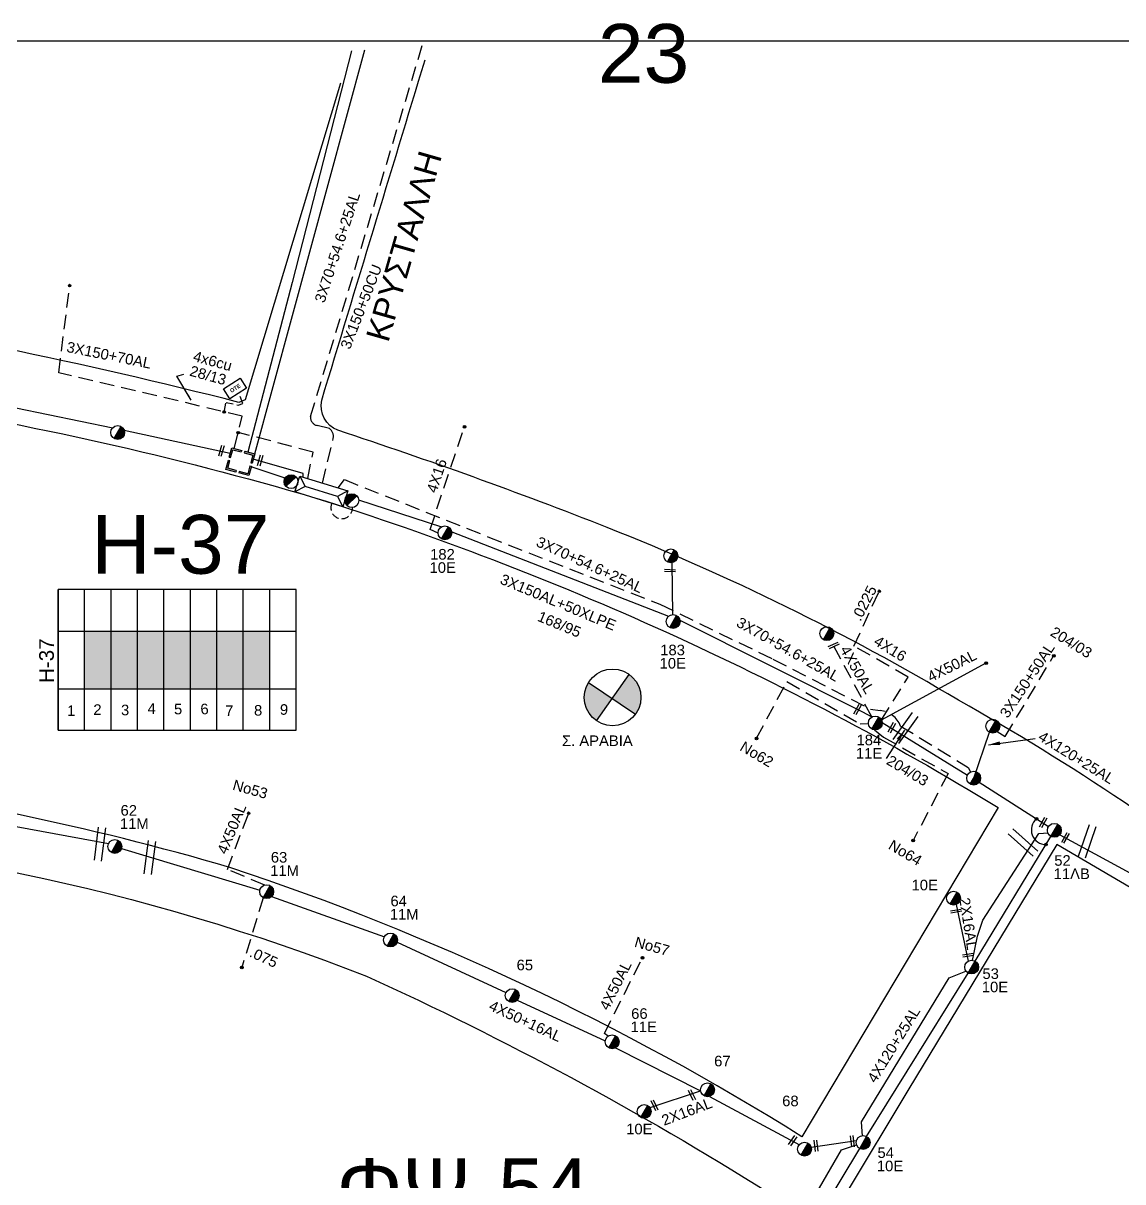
# Model space of a CAD drawing. Header units: millimetres. Extents: x 8791 to 11104, y 1833 to 2902.
# Drawn here: x 10295.3 to 10486.3, y 2684.5 to 2885.8 of the extents above; entities that cross this region are included whole.
import ezdxf
from ezdxf.enums import TextEntityAlignment as Align

# ---------------------------------------------------------------- set-up
doc = ezdxf.new("R2010")
doc.units = ezdxf.units.MM
doc.linetypes.add('DASHED', pattern=[19.05, 12.7, -6.35])
for name, color, linetype in [('Pillar OTE', 7, 'Continuous'), ('Ασφαλειοκιβώτια Χ.Τ 9 αναχωρήσεων', 7, 'Continuous'), ('Γέφυρες Εναερίου Δικτύου', 7, 'Continuous'), ('Γυμνά εναέρια ΧΤ (1Φ)   2x16AL', 7, 'Continuous'), ('Γυμνά εναέρια ΧΤ (3Φ)   4x50AL', 7, 'Continuous'), ('Γυμνά εναέρια ΧΤ και ΦΟΠ (3Φ)   4x50+16AL', 7, 'Continuous'), ('Εναέρια παροχή ΧΤ 4x16', 7, 'SYN_LINE'), ('Επιγραφές - Σχήματα', 7, 'Continuous'), ('Καλώδια ΧΤ   2x6AL', 7, 'DASHED'), ('Καλώδια ΧΤ   3x150+50AL', 7, 'DASHED'), ('Καλώδια ΧΤ   3x150+50CU', 7, 'DASHED'), ('Καλώδια ΧΤ   3x150+70AL', 7, 'DASHED'), ('Καλώδια ΧΤ   3x150AL+50XLPE', 7, 'DASHED'), ('Καλώδια ΧΤ   4x6CU', 7, 'DASHED'), ('Μηχανική τομή', 7, 'Continuous'), ('Στύλος ΦΜ', 7, 'Continuous'), ('Στύλος ΦΜ @ 1', 7, 'Continuous'), ('Συνδέσεις', 7, 'Continuous'), ('Συνεστραμμένα ΧΤ   3x70+54.6+25 AL', 7, 'SYN_LINE'), ('Συνεστραμμένα ΧΤ   3x70+54.6+25AL', 7, 'SYN_LINE'), ('Συνεστραμμένα ΧΤ   4x120+25AL', 7, 'SYN_LINE'), ('Τομή', 7, 'Continuous'), ('Υποσταθμός εναέριος 2 στύλων', 7, 'Continuous'), ('Υποσταθμός πόλεως', 7, 'Continuous'), ('Υπόβαθρο ΔΕΗ', 7, 'Continuous'), ('Υπόγεια Καλώδια Δικτύου ΧΤ   .075', 7, 'DASHED'), ('Υπόγεια καλώδια Παροχών ΧΤ   .0225', 7, 'DASHED'), ('Υπόγεια καλώδια Παροχών ΧΤ   4x16AL', 7, 'DASHED')]:
    doc.layers.add(name, color=color, linetype=linetype)
doc.styles.add('ar', font='ARIAL.TTF')
doc.styles.get("Standard").update_dxf_attribs({"font": 'ARIAL.TTF'})
doc.linetypes.add('SYN_LINE', pattern='A,0.5,-0.0001,["/\\/\\/\\/",Standard,S=0.1,R=0,X=0,Y=-0.05],-0.25', length=0.7501)
doc.dimstyles.new('ISO-25', dxfattribs={"dimtxt": 2.5, "dimasz": 2.5, "dimexe": 1.25, "dimexo": 0.625, "dimtad": 1, "dimtxsty": 'Standard', "dimcen": 2.5, "dimadec": 0, "dimazin": 0, "dimtfac": 1, "dimtmove": 0, "dimatfit": 3, "dimfxl": 1, "dimarcsym": 0})

# ---------------------------------------------------------------- blocks, each defined once
blk = doc.blocks.new('ΥΠΑΡΧΩΝ ΤΣΙΜΕΝΤΕΝΙΟΣ ΣΤΥΛΟΣ')
at = {"layer": 'Στύλος ΦΜ'}
blk.add_hatch(color=256, dxfattribs=at).paths.add_polyline_path([(-1.29, -2.28, 0.574793), (2.62, 0, 0.268822), (1.3, 2.27)])
blk.add_line((-1.29, -2.28), (1.3, 2.27), dxfattribs=at)
blk.add_circle((0, 0), 2.62, dxfattribs=at)
at = {"layer": 'Στύλος ΦΜ', "flags": 4}
for tag, p in [('ΑΡΙΘΜΟΣ', (-4.68, 8.05)), ('ΤΥΠΟΣ', (-4.91, 3.03))]:
    blk.add_attdef(tag, p, '', height=4, dxfattribs=at)
blk = doc.blocks.new('ΥΠΟΣΤΑΘΜΟΣ ΕΝΑΕΡΙΟΣ ΕΠΙ 2 ΣΤΥΛΩΝ')
at = {"layer": 'Υποσταθμός εναέριος 2 στύλων', "linetype": 'Continuous'}
for points in [[(-11.97, -2.11, 0.574793), (-8.45, -0.07, 0.268822), (-9.64, 1.98)], [(9.68, -2.15, 0.574793), (13.19, -0.1, 0.268822), (12.01, 1.95)]]:
    blk.add_hatch(color=256, dxfattribs=at).paths.add_polyline_path(points)
for p, q in [((-11.97, -2.11), (-9.64, 1.98)), ((9.68, -2.15), (12.01, 1.95))]:
    blk.add_line(p, q, dxfattribs=at)
for centre in [(-10.81, -0.07), (10.84, -0.1)]:
    blk.add_circle(centre, 2.36, dxfattribs=at)
at = {"layer": 'Υποσταθμός πόλεως', "linetype": 'Continuous', "ltscale": 40}
blk.add_lwpolyline([(-8.57, 2.82), (8.57, 2.82), (8.57, -2.82), (-8.57, -2.82)], close=True, dxfattribs=at)
for points in [[(-5.75, 0), (-8.57, 2.82)], [(-8.57, -2.82), (-5.75, 0)], [(-5.75, 0), (5.75, 0)], [(5.75, 0), (8.57, 2.82)], [(8.57, -2.82), (5.75, 0)]]:
    blk.add_lwpolyline(points, dxfattribs=at)
at = {"layer": 'Υποσταθμός εναέριος 2 στύλων', "ltscale": 40, "flags": 1}
for tag, p in [('ΜΕΤΑΣΧΗΜΑΤΙΣΜΟΣ', (14.09, 2.51)), ('ΙΣΧΥΣ', (14.07, -0.28)), ('ΑΡΙΘΜΟΣ', (14.19, -3))]:
    blk.add_attdef(tag, p, '', height=1.8, dxfattribs=at)
blk = doc.blocks.new('ΤΟΜΗ')
at = {"layer": 'Τομή', "ltscale": 40}
for p, q in [((-5.68, 0), (5.68, 0)), ((5.68, -2.33), (-5.68, -2.33))]:
    blk.add_line(p, q, dxfattribs=at)
blk = doc.blocks.new('ΑΣΦΑΛΕΙΟΚΙΒΩΤΙΟ ΥΠΟΣΤΑΘΜΟΥ 9 ΑΝΑΧΩΡΗΣΕΩΝ')
at = {"layer": 'Ασφαλειοκιβώτια Χ.Τ 9 αναχωρήσεων', "ltscale": 40}
for p, q in [((-23.8, 40.36), (24.02, 40.36)), ((-9.72, 40.36), (-9.72, -40.64)), ((9.94, 40.36), (9.94, -40.64)), ((-23.8, 31.36), (24.02, 31.36)), ((-23.8, 22.36), (24.02, 22.36)), ((-23.8, 13.36), (24.02, 13.36)), ((-23.8, 4.36), (24.02, 4.36)), ((-23.8, -4.64), (24.02, -4.64)), ((-23.8, -13.64), (24.02, -13.64)), ((-23.8, -22.64), (24.02, -22.64)), ((-23.8, -31.64), (24.02, -31.64))]:
    blk.add_line(p, q, dxfattribs=at)
at = {"layer": 'Ασφαλειοκιβώτια Χ.Τ 9 αναχωρήσεων'}
blk.add_lwpolyline([(-23.8, -40.64), (24.02, -40.64), (24.02, 40.36), (-23.8, 40.36)], close=True, dxfattribs=at)
for s, rotation, p in [('1', 270, (-18.96, 37.31)), ('2', 270, (-18.6, 28.38)), ('3', 270, (-18.74, 18.97)), ('4', 270, (-18.26, 9.95)), ('5', 270, (-18.42, 0.93)), ('6', 274.9707, (-18.52, -8.21)), ('7', 270, (-19, -16.47)), ('8', 270, (-18.86, -26.29)), ('9', 266.863, (-18.5, -35))]:
    blk.add_text(s, height=3.6, rotation=rotation, dxfattribs=at).set_placement(p)
at = {"layer": 'Ασφαλειοκιβώτια Χ.Τ 9 αναχωρήσεων', "ltscale": 40}
for tag, height, p in [('ΟΝΟΜΑ', 5, (-0.16, 44.31)), ('ΚΕΙΜΕΝΟ 1', 2, (17.06, 35.59)), ('ΚΕΙΜΕΝΟ 2', 2, (17.06, 26.88)), ('ΚΕΙΜΕΝΟ 3', 2, (17.06, 17.69)), ('ΚΕΙΜΕΝΟ 4', 2, (17.06, 8.71)), ('ΚΕΙΜΕΝΟ 5', 2, (17.06, -0.13)), ('ΚΕΙΜΕΝΟ 6', 2, (17.06, -9.05)), ('ΚΕΙΜΕΝΟ 7', 2, (17.06, -18.13)), ('ΚΕΙΜΕΝΟ 8', 2, (17.06, -26.85)), ('ΚΕΙΜΕΝΟ 9', 2, (17.06, -35.99)), ('ΣΧ', 2, (-0.1, -42.64))]:
    blk.add_attdef(tag, text='', height=height, dxfattribs=at).set_placement(p, align=Align.MIDDLE_CENTER)
blk = doc.blocks.new('_ΣΥΝΔΕΣΗ')
at = {"layer": 'Συνδέσεις', "linetype": 'SYN_LINE', "ltscale": 40}
blk.add_hatch(color=256, dxfattribs=at).paths.add_polyline_path([(0.5, -0.01, 1), (-0.5, -0.01, 1)])
at = {"layer": 'Συνδέσεις'}
blk.add_circle((0, -0.01), 0.5, dxfattribs=at)
blk = doc.blocks.new('ΜΗΧΑΝΙΚΗ ΤΟΜΗ')
at = {"layer": 'Μηχανική τομή', "ltscale": 40}
for p, q in [((-1.89, 0.78), (1.89, 0.78)), ((1.89, 0), (-1.89, 0))]:
    blk.add_line(p, q, dxfattribs=at)
blk = doc.blocks.new('PILLAR ΟΤΕ')
at = {"layer": 'Pillar OTE', "ltscale": 40}
blk.add_lwpolyline([(-3.31, 2.02), (3.39, 2.02), (3.39, -1.99), (-3.31, -1.99)], close=True, dxfattribs=at)
at = {"layer": 'Pillar OTE', "insert": (-1.81, 0.71), "char_height": 1.3575, "width": 109.961, "attachment_point": 1}
blk.add_mtext('{\\fArial|b1|i0|c161|p34;OTE}', dxfattribs=at)

msp = doc.modelspace()

# ---------------------------------------------------------------- hatches: boundary and pattern name
at = {"layer": 'Ασφαλειοκιβώτια Χ.Τ 9 αναχωρήσεων', "ltscale": 20}
for color, points in [(151, [(10305.95, 2780.19), (10305.95, 2770.16), (10310.55, 2770.16), (10310.55, 2780.19)]), (2, [(10310.55, 2780.19), (10310.55, 2770.16), (10315.14, 2770.16), (10315.14, 2780.19)]), (173, [(10315.14, 2780.19), (10315.14, 2770.16), (10319.73, 2770.16), (10319.73, 2780.19)]), (30, [(10319.73, 2780.19), (10319.73, 2770.16), (10324.33, 2770.16), (10324.33, 2780.19)]), (1, [(10324.33, 2780.19), (10324.33, 2770.16), (10328.92, 2770.16), (10328.92, 2780.19)]), (6, [(10328.92, 2780.19), (10328.92, 2770.16), (10333.52, 2770.16), (10333.52, 2780.19)]), (27, [(10333.52, 2780.19), (10333.52, 2770.16), (10338.11, 2770.16), (10338.11, 2780.19)])]:
    msp.add_hatch(color=color, dxfattribs=at).paths.add_polyline_path(points)
at = {"layer": 'Επιγραφές - Σχήματα', "ltscale": 20}
h = msp.add_hatch(color=256, dxfattribs=at)
h.paths.add_polyline_path([(10333.24, 2811.56), (10331.5, 2812.04), (10331.06, 2810.42), (10331.32, 2810.35), (10331.69, 2811.7), (10333.17, 2811.3)])
h.paths.add_polyline_path([(10335.51, 2810.95), (10333.77, 2811.42), (10333.69, 2811.16), (10335.17, 2810.76), (10334.81, 2809.4), (10335.07, 2809.33)])
h.paths.add_polyline_path([(10334.93, 2808.81), (10334.66, 2808.88), (10334.3, 2807.53), (10332.82, 2807.93), (10332.75, 2807.67), (10334.49, 2807.19)])
h.paths.add_polyline_path([(10332.29, 2808.07), (10330.81, 2808.47), (10331.18, 2809.82), (10330.92, 2809.9), (10330.48, 2808.28), (10332.22, 2807.81)])
at = {"layer": 'Επιγραφές - Σχήματα'}
h = msp.add_hatch(color=1, dxfattribs=at)
h.paths.add_polyline_path([(10400.56, 2772.63), (10397.6, 2768.48), (10401.64, 2765.75, 0.158648), (10402.59, 2768.65, 0.239646)])
h.paths.add_polyline_path([(10397.6, 2768.48), (10393.48, 2771.26, 0.140748), (10392.73, 2768.65, 0.245453), (10394.84, 2764.6)])

# ---------------------------------------------------------------- linework, layer by layer
at = {"layer": 'Γέφυρες Εναερίου Δικτύου', "color": 27}
msp.add_lwpolyline([(10340.77, 2806.74), (10334.89, 2808.69)], dxfattribs=at)
at = {"layer": 'Γέφυρες Εναερίου Δικτύου', "color": 2, "linetype": 'DASHED', "ltscale": 0.2}
for points in [[(10422.67, 2761.55), (10427.93, 2771.43), (10440.65, 2764.04), (10442.09, 2764.12)], [(10443.17, 2763.02), (10444.71, 2761.77), (10455.92, 2755.42), (10449.87, 2743.78)]]:
    msp.add_lwpolyline(points, dxfattribs=at)
at = {"layer": 'Γυμνά εναέρια ΧΤ (1Φ)   2x16AL', "color": 30}
msp.add_lwpolyline([(10457.36, 2732.67), (10459.43, 2722.86)], dxfattribs=at)
at = {"layer": 'Γυμνά εναέρια ΧΤ (1Φ)   2x16AL', "color": 62}
msp.add_lwpolyline([(10404.17, 2697.38), (10412.95, 2700.29)], dxfattribs=at)
at = {"layer": 'Γυμνά εναέρια ΧΤ (3Φ)   4x50AL', "color": 2, "linetype": 'DASHED', "ltscale": 0.2}
msp.add_lwpolyline([(10442.7, 2765.26), (10435.48, 2778.7)], dxfattribs=at)
at = {"layer": 'Γυμνά εναέρια ΧΤ (3Φ)   4x50AL', "color": 2, "linetype": 'SYN_LINE', "ltscale": 20}
msp.add_lwpolyline([(10444.37, 2764.74), (10462.53, 2774.65)], dxfattribs=at)
at = {"layer": 'Γυμνά εναέρια ΧΤ (3Φ)   4x50AL', "color": 62, "linetype": 'DASHED', "ltscale": 0.2}
for points in [[(10337.23, 2736.06), (10330.76, 2738.77), (10334.44, 2748.53)], [(10396.89, 2709.81), (10396.24, 2710.25), (10402.84, 2723.43)]]:
    msp.add_lwpolyline(points, dxfattribs=at)
at = {"layer": 'Γυμνά εναέρια ΧΤ και ΦΟΠ (3Φ)   4x50+16AL', "color": 85}
msp.add_lwpolyline([(10286.76, 2747.54), (10310.12, 2743.29)], dxfattribs=at)
at = {"layer": 'Γυμνά εναέρια ΧΤ και ΦΟΠ (3Φ)   4x50+16AL', "color": 62}
for points in [[(10312.35, 2742.4), (10336.4, 2735.14)], [(10338.44, 2734.07), (10358.03, 2727.08)], [(10360.23, 2726.13), (10379.14, 2717.36)], [(10381.11, 2716.04), (10396.4, 2709.02)], [(10398.15, 2707.77), (10412.95, 2700.29)], [(10414.47, 2699.33), (10430.1, 2690.95)], [(10432.16, 2690.53), (10440.02, 2691.65)]]:
    msp.add_lwpolyline(points, dxfattribs=at)
at = {"layer": 'Εναέρια παροχή ΧΤ 4x16', "color": 2, "linetype": 'DASHED', "ltscale": 0.2}
msp.add_lwpolyline([(10367.34, 2797.17), (10365.95, 2797.81), (10371.95, 2815.7)], dxfattribs=at)
at = {"layer": 'Επιγραφές - Σχήματα', "ltscale": 20}
for p, q in [((10331.06, 2810.42), (10331.32, 2810.35)), ((10333.24, 2811.56), (10333.17, 2811.3)), ((10333.77, 2811.42), (10333.69, 2811.16)), ((10330.92, 2809.9), (10331.18, 2809.82)), ((10334.66, 2808.88), (10334.93, 2808.81)), ((10334.81, 2809.4), (10335.07, 2809.33)), ((10332.29, 2808.07), (10332.22, 2807.81)), ((10332.82, 2807.93), (10332.75, 2807.67))]:
    msp.add_line(p, q, dxfattribs=at)
at = {"layer": 'Επιγραφές - Σχήματα'}
msp.add_lwpolyline([(8808.32, 2882.76), (10848.36, 2882.76), (10848.36, 2881.87)], dxfattribs=at)
at = {"layer": 'Επιγραφές - Σχήματα', "ltscale": 20}
for points in [[(10331.06, 2810.42), (10331.5, 2812.04), (10333.24, 2811.56)], [(10331.32, 2810.35), (10331.69, 2811.7), (10333.17, 2811.3)], [(10333.69, 2811.16), (10335.17, 2810.76), (10334.81, 2809.4)], [(10333.77, 2811.42), (10335.51, 2810.95), (10335.07, 2809.33)], [(10332.22, 2807.81), (10330.48, 2808.28), (10330.92, 2809.9)], [(10332.29, 2808.07), (10330.81, 2808.47), (10331.18, 2809.82)], [(10334.93, 2808.81), (10334.49, 2807.19), (10332.75, 2807.67)], [(10334.66, 2808.88), (10334.3, 2807.53), (10332.82, 2807.93)]]:
    msp.add_lwpolyline(points, dxfattribs=at)
at = {"layer": 'Επιγραφές - Σχήματα', "color": 1}
for points in [[(10394.84, 2764.6), (10400.56, 2772.63)], [(10393.48, 2771.26), (10401.64, 2765.75)]]:
    msp.add_lwpolyline(points, dxfattribs=at)
msp.add_circle((10397.66, 2768.65), 4.93, dxfattribs=at)
at = {"layer": 'Επιγραφές - Σχήματα', "color": 0, "linetype": 'Continuous', "ltscale": 0.1}
msp.add_arc((10472.93, 2745.63), 2.53, 130.4869, 270.0574, dxfattribs=at)
at = {"layer": 'Καλώδια ΧΤ   3x150+50AL', "color": 1, "ltscale": 0.2}
msp.add_lwpolyline([(10464.46, 2762.73), (10465.87, 2761.88), (10474.27, 2775.9)], dxfattribs=at)
at = {"layer": 'Καλώδια ΧΤ   3x150+50CU', "color": 173, "ltscale": 0.2}
msp.add_lwpolyline([(10347.27, 2805.89), (10349.13, 2813.63, 0.304913), (10348.49, 2815.35), (10346.32, 2815.89, -0.371098), (10345.19, 2817.49), (10364.79, 2882.56)], format="xyb", dxfattribs=at)
at = {"layer": 'Καλώδια ΧΤ   3x150+50CU', "color": 2, "ltscale": 0.1}
msp.add_arc((10350.61, 2801.59), 1.88, 155.1871, 1.8716, dxfattribs=at)
at = {"layer": 'Καλώδια ΧΤ   3x150+70AL', "color": 30, "ltscale": 0.2}
for points in [[(10331.93, 2811.92), (10333.34, 2817.54), (10301.45, 2825.05), (10303.38, 2840.21)], [(10344.7, 2806.69), (10345.65, 2811.29), (10332.62, 2814.68)]]:
    msp.add_lwpolyline(points, dxfattribs=at)
at = {"layer": 'Καλώδια ΧΤ   3x150AL+50XLPE', "color": 1, "ltscale": 0.2}
msp.add_lwpolyline([(10349.98, 2805.05), (10351.07, 2806.49), (10376, 2796.58), (10405.89, 2784.84), (10425.52, 2775.31), (10442.48, 2766.62), (10444.14, 2766.4, -0.268137), (10447.69, 2763.69), (10459.42, 2756.47), (10459.84, 2755.71)], format="xyb", dxfattribs=at)
at = {"layer": 'Καλώδια ΧΤ   4x6CU', "color": 0, "linetype": 'DASHED', "ltscale": 0.1}
msp.add_lwpolyline([(10322, 2824.46), (10323.8, 2825)], dxfattribs=at)
at = {"layer": 'Καλώδια ΧΤ   4x6CU', "color": 30, "linetype": 'DASHED', "ltscale": 0.1}
msp.add_lwpolyline([(10330.25, 2818.51), (10330.54, 2819.92), (10332.6, 2819.45), (10333.44, 2819.74), (10332.73, 2821.5)], dxfattribs=at)
at = {"layer": 'Συνεστραμμένα ΧΤ   3x70+54.6+25 AL', "color": 6, "ltscale": 15}
msp.add_lwpolyline([(10343.93, 2806.93), (10343.9, 2807.57), (10335.26, 2810.05)], dxfattribs=at)
at = {"layer": 'Συνεστραμμένα ΧΤ   3x70+54.6+25AL', "color": 27, "ltscale": 20}
msp.add_lwpolyline([(10352.32, 2880.99), (10342.02, 2840.74), (10334.28, 2811.28)], dxfattribs=at)
at = {"layer": 'Συνεστραμμένα ΧΤ   3x70+54.6+25AL', "color": 6, "ltscale": 20}
msp.add_lwpolyline([(10335.51, 2810.95), (10354.64, 2881.16)], dxfattribs=at)
at = {"layer": 'Συνεστραμμένα ΧΤ   3x70+54.6+25AL', "color": 151, "ltscale": 20}
for points in [[(10265.86, 2824.75), (10310.84, 2815.51)], [(10312.84, 2815.06), (10331.25, 2811.12)]]:
    msp.add_lwpolyline(points, dxfattribs=at)
at = {"layer": 'Συνεστραμμένα ΧΤ   3x70+54.6+25AL', "color": 2, "ltscale": 15}
msp.add_lwpolyline([(10353.55, 2802.98), (10367.97, 2798.3)], dxfattribs=at)
at = {"layer": 'Συνεστραμμένα ΧΤ   3x70+54.6+25AL', "color": 2, "ltscale": 20}
for points in [[(10369.73, 2797.42), (10407.4, 2782.78)], [(10408.13, 2783.05), (10408.02, 2792.06)], [(10409.35, 2782.08), (10441.07, 2766.15), (10442.7, 2765.26)]]:
    msp.add_lwpolyline(points, dxfattribs=at)
at = {"layer": 'Συνεστραμμένα ΧΤ   3x70+54.6+25AL', "color": 30, "ltscale": 20}
msp.add_lwpolyline([(10444.48, 2764.32), (10459.28, 2755.14)], dxfattribs=at)
at = {"layer": 'Συνεστραμμένα ΧΤ   3x70+54.6+25AL', "color": 30, "ltscale": 15}
msp.add_lwpolyline([(10461.34, 2753.92), (10473.38, 2746.21)], dxfattribs=at)
at = {"layer": 'Συνεστραμμένα ΧΤ   3x70+54.6+25AL', "color": 62, "ltscale": 20}
for points in [[(10460.2, 2722.92), (10461.07, 2727.17), (10461.94, 2729.97), (10471.7, 2745.03), (10473.34, 2745.13)], [(10441.07, 2692.41), (10440.88, 2694.92), (10456.14, 2719.93), (10459.04, 2721.09)], [(10407.67, 2637.26), (10407.6, 2638.95), (10421.08, 2661.77), (10422.96, 2662.22), (10422.56, 2664.33), (10437.42, 2690.08), (10440.03, 2690.94)]]:
    msp.add_lwpolyline(points, dxfattribs=at)
at = {"layer": 'Συνεστραμμένα ΧΤ   3x70+54.6+25AL', "color": 202, "ltscale": 20}
msp.add_lwpolyline([(10475.33, 2744.81), (10493.57, 2734.86)], dxfattribs=at)
at = {"layer": 'Συνεστραμμένα ΧΤ   4x120+25AL', "color": 1, "ltscale": 10}
msp.add_lwpolyline([(10460.38, 2754.64), (10463.1, 2762.61)], dxfattribs=at)
at = {"layer": 'Συνεστραμμένα ΧΤ   4x120+25AL', "color": 30, "ltscale": 20}
for points in [[(10460.62, 2722.86), (10473.8, 2744.51)], [(10441.77, 2692.36), (10459.43, 2720.77)], [(10424.02, 2662.79), (10440.58, 2690.27)]]:
    msp.add_lwpolyline(points, dxfattribs=at)
at = {"layer": 'Υπόβαθρο ΔΕΗ'}
for points in [[(10350.39, 2875.35), (10333.87, 2820.34), (10332.73, 2819.92, 0.023836), (10250.68, 2836.79, 0.025244), (10196.65, 2840.35, 0.080631), (10203.48, 2876.99, 0.153096), (10202.86, 2880.67)], [(10573.83, 2840.16), (10540.77, 2778.95), (10513.76, 2730.47, 0.039966), (10457.73, 2768.17, 0.040025), (10396.72, 2798.18, 0.014452), (10349.94, 2815.06, -0.37256), (10347.14, 2820.28, -0.000286), (10365.1, 2879.45, -2.682202)], [(10464.66, 2749.53), (10430.55, 2692.33, 0.059767), (10331.34, 2739.07, 0.081298), (10179.08, 2757.89, 0.034826), (10081.55, 2745.88), (10072.87, 2748.49), (10056.09, 2804.49), (10058.57, 2810.89, -0.055188), (10195.2, 2827.22, -0.064496), (10345.96, 2803.35, -0.060424), (10464.66, 2749.53, -1.462523)], [(10424.72, 2682.64), (10389.27, 2623.77, 0.054923), (10282.05, 2665.93, 0.080919), (10158.91, 2672.9, 0.031708), (10099.93, 2662.77), (10096.68, 2664.87), (10078.15, 2730.04), (10081.59, 2735.29, -0.070138), (10233.09, 2745.61, -0.083744), (10354.94, 2720.22, -0.033469), (10424.72, 2682.64, -7.744932)], [(10519.79, 2714.07), (10597.67, 2664.36), (10554.38, 2606.81, 0.308553), (10550.08, 2593.4), (10577.34, 2510.74), (10611.55, 2405.48), (10561.34, 2391.46, 0.055227), (10523.53, 2479.13, 0.044737), (10482.43, 2537.59, 0.079704), (10444.73, 2576, -0.006283), (10519.79, 2714.07, -1.104591)]]:
    msp.add_lwpolyline(points, format="xyb", dxfattribs=at)
msp.add_lwpolyline([(10508.34, 2721.38), (10490.91, 2733.67), (10474.81, 2743.13), (10449.14, 2700.66), (10404.88, 2626.97), (10400.19, 2618.81), (10413.63, 2603.78), (10432.32, 2588.18), (10437.45, 2590.12), (10480.11, 2669.32)], close=True, dxfattribs=at)
at = {"layer": 'Υπόγεια Καλώδια Δικτύου ΧΤ   .075', "color": 62, "ltscale": 0.2}
msp.add_lwpolyline([(10336.99, 2733.86), (10333.26, 2721.75)], dxfattribs=at)
at = {"layer": 'Υπόγεια καλώδια Παροχών ΧΤ   .0225', "color": 2, "ltscale": 0.2}
msp.add_lwpolyline([(10439.59, 2777.57), (10443.97, 2787.13)], dxfattribs=at)
at = {"layer": 'Υπόγεια καλώδια Παροχών ΧΤ   4x16AL', "color": 2, "linetype": 'DASHED', "ltscale": 0.2}
msp.add_lwpolyline([(10444.37, 2764.74), (10448.99, 2772.18), (10439.59, 2777.57)], dxfattribs=at)

# ---------------------------------------------------------------- block references
at = {"layer": 'Pillar OTE', "xscale": 0.5104822389464277, "yscale": 0.5104822389464277, "zscale": 0.5104822389464277, "rotation": 32.45810937020426}
msp.add_blockref('PILLAR ΟΤΕ', (10332.07, 2822.32), dxfattribs=at)
at = {"layer": 'Ασφαλειοκιβώτια Χ.Τ 9 αναχωρήσεων', "xscale": 0.5104822389464277, "yscale": 0.5104822389464277, "zscale": 0.5104822389464277, "rotation": 90}
msp.add_blockref('ΑΣΦΑΛΕΙΟΚΙΒΩΤΙΟ ΥΠΟΣΤΑΘΜΟΥ 9 ΑΝΑΧΩΡΗΣΕΩΝ', (10321.96, 2775.12), dxfattribs=at).add_auto_attribs({'ΟΝΟΜΑ': 'Η-37'})
at = {"layer": 'Μηχανική τομή'}
for p, xscale, yscale, zscale, rotation in [((10329.53, 2811.56), 0.5104822389464344, 0.5104822389464344, 0.5104822389464344, 253.9000764461007), ((10336.25, 2809.86), 0.5104822389464344, 0.5104822389464344, 0.5104822389464344, 253.9000764461007), ((10407.65, 2790.89), 0.5104822389464293, 0.5104822389464293, 0.5104822389464293, 177.7017925516341), ((10435.97, 2777.88), 0.510482238946455, 0.510482238946455, 0.510482238946455, 204.2632469623671), ((10440.02, 2766.66), 0.5104822389464992, 0.5104822389464992, 0.5104822389464992, 240.2862752838867), ((10445.98, 2763.5), 0.5104822389464992, 0.5104822389464992, 0.5104822389464992, 240.2862752838867), ((10472.27, 2747.03), 0.5104822389464992, 0.5104822389464992, 0.5104822389464992, 240.2862752838867), ((10476.14, 2744.36), 0.5104822389464992, 0.5104822389464992, 0.5104822389464992, 240.2862752838867), ((10457.28, 2731.73), 0.5104822389464962, 0.5104822389464962, 0.5104822389464962, 189.850287803775), ((10459.37, 2724.07), 0.5104822389464962, 0.5104822389464962, 0.5104822389464962, 189.850287803775), ((10411.26, 2699.49), 0.5104822389465641, 0.5104822389465641, 0.5104822389465641, 295.7732616755613), ((10404.77, 2697.71), 0.5104822389465641, 0.5104822389465641, 0.5104822389465641, 295.7732616755613), ((10428.77, 2691.74), 0.5104822389465222, 0.5104822389465222, 0.5104822389465222, 234.8458420220333), ((10432.78, 2690.75), 0.5104822389464249, 0.5104822389464249, 0.5104822389464249, 276.8283598747372), ((10439.11, 2691.51), 0.5104822389464249, 0.5104822389464249, 0.5104822389464249, 276.8283598747372)]:
    msp.add_blockref('ΜΗΧΑΝΙΚΗ ΤΟΜΗ', p, dxfattribs=dict(at, xscale=xscale, yscale=yscale, zscale=zscale, rotation=rotation))
at = {"layer": 'Στύλος ΦΜ @ 1', "ltscale": 40, "xscale": 0.4594340150515993, "yscale": 0.4594340150515993, "zscale": 0.4594340150515993}
for p in [(10311.7, 2814.67), (10407.78, 2793.24), (10434.87, 2779.74), (10463.69, 2763.66), (10460.38, 2754.64)]:
    msp.add_blockref('ΥΠΑΡΧΩΝ ΤΣΙΜΕΝΤΕΝΙΟΣ ΣΤΥΛΟΣ', p, dxfattribs=at)
at = {"layer": 'Στύλος ΦΜ @ 1', "ltscale": 40}
ref = msp.add_blockref('ΥΠΑΡΧΩΝ ΤΣΙΜΕΝΤΕΝΙΟΣ ΣΤΥΛΟΣ', (10368.54, 2797.25), dxfattribs=dict(at, xscale=0.4594340150515993, yscale=0.4594340150515993, zscale=0.4594340150515993))
ref.add_attrib('ΤΥΠΟΣ', '10E', (10365.87, 2790.3), dxfattribs={"layer": 'Στύλος ΦΜ', "height": 1.838, "flags": 4})
ref.add_attrib('ΑΡΙΘΜΟΣ', '182', (10365.97, 2792.61), dxfattribs={"layer": 'Στύλος ΦΜ', "height": 1.838, "flags": 4})
ref = msp.add_blockref('ΥΠΑΡΧΩΝ ΤΣΙΜΕΝΤΕΝΙΟΣ ΣΤΥΛΟΣ', (10408.17, 2781.85), dxfattribs=dict(at, xscale=0.4594340150515993, yscale=0.4594340150515993, zscale=0.4594340150515993))
ref.add_attrib('ΤΥΠΟΣ', '10E', (10405.83, 2773.67), dxfattribs={"layer": 'Στύλος ΦΜ', "height": 1.838, "flags": 4})
ref.add_attrib('ΑΡΙΘΜΟΣ', '183', (10405.94, 2775.98), dxfattribs={"layer": 'Στύλος ΦΜ', "height": 1.838, "flags": 4})
ref = msp.add_blockref('ΥΠΑΡΧΩΝ ΤΣΙΜΕΝΤΕΝΙΟΣ ΣΤΥΛΟΣ', (10443.29, 2764.21), dxfattribs=dict(at, xscale=0.4594340150515993, yscale=0.4594340150515993, zscale=0.4594340150515993))
ref.add_attrib('ΤΥΠΟΣ', '11E', (10439.92, 2758.03), dxfattribs={"layer": 'Στύλος ΦΜ', "height": 1.838, "flags": 4})
ref.add_attrib('ΑΡΙΘΜΟΣ', '184', (10440.03, 2760.34), dxfattribs={"layer": 'Στύλος ΦΜ', "height": 1.838, "flags": 4})
ref = msp.add_blockref('ΥΠΑΡΧΩΝ ΤΣΙΜΕΝΤΕΝΙΟΣ ΣΤΥΛΟΣ', (10311.2, 2742.77), dxfattribs=dict(at, xscale=0.4594340150515993, yscale=0.4594340150515993, zscale=0.4594340150515993))
ref.add_attrib('ΤΥΠΟΣ', '11M', (10312.09, 2745.8), dxfattribs={"layer": 'Στύλος ΦΜ', "height": 1.838, "flags": 4})
ref.add_attrib('ΑΡΙΘΜΟΣ', '62', (10312.2, 2748.11), dxfattribs={"layer": 'Στύλος ΦΜ', "height": 1.838, "flags": 4})
ref = msp.add_blockref('ΥΠΑΡΧΩΝ ΤΣΙΜΕΝΤΕΝΙΟΣ ΣΤΥΛΟΣ', (10474.39, 2745.56), dxfattribs=dict(at, xscale=0.4594340150515993, yscale=0.4594340150515993, zscale=0.4594340150515993))
ref.add_attrib('ΤΥΠΟΣ', '11ΛB', (10474.27, 2737.1), dxfattribs={"layer": 'Στύλος ΦΜ', "height": 1.838, "flags": 4})
ref.add_attrib('ΑΡΙΘΜΟΣ', '52', (10474.38, 2739.41), dxfattribs={"layer": 'Στύλος ΦΜ', "height": 1.838, "flags": 4})
ref = msp.add_blockref('ΥΠΑΡΧΩΝ ΤΣΙΜΕΝΤΕΝΙΟΣ ΣΤΥΛΟΣ', (10337.58, 2734.91), dxfattribs=dict(at, xscale=0.4594340150515993, yscale=0.4594340150515993, zscale=0.4594340150515993))
ref.add_attrib('ΤΥΠΟΣ', '11M', (10338.19, 2737.65), dxfattribs={"layer": 'Στύλος ΦΜ', "height": 1.838, "flags": 4})
ref.add_attrib('ΑΡΙΘΜΟΣ', '63', (10338.3, 2739.96), dxfattribs={"layer": 'Στύλος ΦΜ', "height": 1.838, "flags": 4})
ref = msp.add_blockref('ΥΠΑΡΧΩΝ ΤΣΙΜΕΝΤΕΝΙΟΣ ΣΤΥΛΟΣ', (10456.89, 2733.78), dxfattribs=dict(at, xscale=0.4594340150515993, yscale=0.4594340150515993, zscale=0.4594340150515993))
ref.add_attrib('ΤΥΠΟΣ', '10E', (10449.59, 2735.14), dxfattribs={"layer": 'Στύλος ΦΜ', "height": 1.838, "flags": 4})
ref = msp.add_blockref('ΥΠΑΡΧΩΝ ΤΣΙΜΕΝΤΕΝΙΟΣ ΣΤΥΛΟΣ', (10359.09, 2726.51), dxfattribs=dict(at, xscale=0.4594340150515993, yscale=0.4594340150515993, zscale=0.4594340150515993))
ref.add_attrib('ΤΥΠΟΣ', '11M', (10358.97, 2730.06), dxfattribs={"layer": 'Στύλος ΦΜ', "height": 1.838, "flags": 4})
ref.add_attrib('ΑΡΙΘΜΟΣ', '64', (10359.08, 2732.37), dxfattribs={"layer": 'Στύλος ΦΜ', "height": 1.838, "flags": 4})
ref = msp.add_blockref('ΥΠΑΡΧΩΝ ΤΣΙΜΕΝΤΕΝΙΟΣ ΣΤΥΛΟΣ', (10380.23, 2716.85), dxfattribs=dict(at, xscale=0.4594340150515993, yscale=0.4594340150515993, zscale=0.4594340150515993))
ref.add_attrib('ΤΥΠΟΣ', '65', (10380.99, 2721.25), dxfattribs={"layer": 'Στύλος ΦΜ', "height": 1.838, "flags": 4})
ref = msp.add_blockref('ΥΠΑΡΧΩΝ ΤΣΙΜΕΝΤΕΝΙΟΣ ΣΤΥΛΟΣ', (10460.02, 2721.81), dxfattribs=dict(at, xscale=0.4594340150515993, yscale=0.4594340150515993, zscale=0.4594340150515993))
ref.add_attrib('ΤΥΠΟΣ', '10E', (10461.79, 2717.43), dxfattribs={"layer": 'Στύλος ΦΜ', "height": 1.838, "flags": 4})
ref.add_attrib('ΑΡΙΘΜΟΣ', '53', (10461.9, 2719.74), dxfattribs={"layer": 'Στύλος ΦΜ', "height": 1.838, "flags": 4})
ref = msp.add_blockref('ΥΠΑΡΧΩΝ ΤΣΙΜΕΝΤΕΝΙΟΣ ΣΤΥΛΟΣ', (10397.59, 2708.83), dxfattribs=dict(at, xscale=0.4594340150515993, yscale=0.4594340150515993, zscale=0.4594340150515993))
ref.add_attrib('ΤΥΠΟΣ', '11E', (10400.78, 2710.5), dxfattribs={"layer": 'Στύλος ΦΜ', "height": 1.838, "flags": 4})
ref.add_attrib('ΑΡΙΘΜΟΣ', '66', (10400.89, 2712.81), dxfattribs={"layer": 'Στύλος ΦΜ', "height": 1.838, "flags": 4})
ref = msp.add_blockref('ΥΠΑΡΧΩΝ ΤΣΙΜΕΝΤΕΝΙΟΣ ΣΤΥΛΟΣ', (10414.14, 2700.49), dxfattribs=dict(at, xscale=0.4594340150515993, yscale=0.4594340150515993, zscale=0.4594340150515993))
ref.add_attrib('ΤΥΠΟΣ', '67', (10415.3, 2704.56), dxfattribs={"layer": 'Στύλος ΦΜ', "height": 1.838, "flags": 4})
ref = msp.add_blockref('ΥΠΑΡΧΩΝ ΤΣΙΜΕΝΤΕΝΙΟΣ ΣΤΥΛΟΣ', (10403.16, 2696.72), dxfattribs=dict(at, xscale=0.4594340150515993, yscale=0.4594340150515993, zscale=0.4594340150515993))
ref.add_attrib('ΤΥΠΟΣ', '10E', (10400.02, 2692.75), dxfattribs={"layer": 'Στύλος ΦΜ', "height": 1.838, "flags": 4})
ref = msp.add_blockref('ΥΠΑΡΧΩΝ ΤΣΙΜΕΝΤΕΝΙΟΣ ΣΤΥΛΟΣ', (10431.01, 2690.17), dxfattribs=dict(at, xscale=0.4594340150515993, yscale=0.4594340150515993, zscale=0.4594340150515993))
ref.add_attrib('ΤΥΠΟΣ', '68', (10427.12, 2697.63), dxfattribs={"layer": 'Στύλος ΦΜ', "height": 1.838, "flags": 4})
ref = msp.add_blockref('ΥΠΑΡΧΩΝ ΤΣΙΜΕΝΤΕΝΙΟΣ ΣΤΥΛΟΣ', (10441.17, 2691.32), dxfattribs=dict(at, xscale=0.4594340150515993, yscale=0.4594340150515993, zscale=0.4594340150515993))
ref.add_attrib('ΤΥΠΟΣ', '10E', (10443.56, 2686.33), dxfattribs={"layer": 'Στύλος ΦΜ', "height": 1.838, "flags": 4})
ref.add_attrib('ΑΡΙΘΜΟΣ', '54', (10443.67, 2688.64), dxfattribs={"layer": 'Στύλος ΦΜ', "height": 1.838, "flags": 4})
at = {"layer": 'Συνδέσεις', "xscale": 0.4594340150518314, "yscale": 0.4594340150518314, "zscale": 0.4594340150518314}
for p in [(10303.36, 2840.21), (10330.18, 2818.26), (10332.64, 2814.66), (10371.96, 2815.67), (10443.99, 2787.1), (10474.29, 2775.88), (10462.54, 2774.62), (10422.68, 2761.52), (10334.45, 2748.53), (10471.29, 2747.56), (10449.87, 2743.79), (10472.94, 2743.1), (10333.26, 2721.75), (10402.85, 2723.43)]:
    msp.add_blockref('_ΣΥΝΔΕΣΗ', p, dxfattribs=at)
at = {"layer": 'Τομή'}
for p, xscale, yscale, zscale, rotation in [((10449.02, 2763), 0.5104822389464045, 0.5104822389464045, 0.5104822389464045, 234.4557057754311), ((10308.02, 2743.25), 0.5104822389463778, 0.5104822389463778, 0.5104822389463778, 82.6076416266457), ((10469.35, 2743.89), 0.5104822389464962, 0.5104822389464962, 0.5104822389464962, 318.1122461483488), ((10480.67, 2743.45), 0.510482238946496, 0.510482238946496, 0.510482238946496, 250.9627029754704), ((10316.69, 2740.91), 0.5104822389463778, 0.5104822389463778, 0.5104822389463778, 82.6076416266457)]:
    msp.add_blockref('ΤΟΜΗ', p, dxfattribs=dict(at, xscale=xscale, yscale=yscale, zscale=zscale, rotation=rotation))
at = {"layer": 'Υποσταθμός εναέριος 2 στύλων', "xscale": 0.5104822389462873, "yscale": 0.5104822389462873, "zscale": 0.5104822389462873, "rotation": 162.7720909955421}
msp.add_blockref('ΥΠΟΣΤΑΘΜΟΣ ΕΝΑΕΡΙΟΣ ΕΠΙ 2 ΣΤΥΛΩΝ', (10347.08, 2804.45), dxfattribs=at)

# ---------------------------------------------------------------- texts
at = {"layer": 'Γυμνά εναέρια ΧΤ (1Φ)   2x16AL', "ltscale": 20}
for rotation, p in [(278.7537, (10459.47, 2729.35)), (20.7137, (10410.55, 2696.7))]:
    msp.add_text('2X16AL', height=1.838, rotation=rotation, dxfattribs=at).set_placement(p, align=Align.MIDDLE)
at = {"layer": 'Γυμνά εναέρια ΧΤ (3Φ)   4x50AL', "ltscale": 20}
for rotation, p in [(299.9531, (10440.17, 2773.48)), (26.5451, (10456.6, 2774.15)), (67.4082, (10331.5, 2745.83)), (63.1941, (10398.15, 2718.62))]:
    msp.add_text('4X50AL', height=1.838, rotation=rotation, dxfattribs=at).set_placement(p, align=Align.MIDDLE)
at = {"layer": 'Γυμνά εναέρια ΧΤ και ΦΟΠ (3Φ)   4x50+16AL', "ltscale": 20}
msp.add_text('4X50+16AL', height=1.838, rotation=335.0847, dxfattribs=at).set_placement((10382.52, 2712.43), align=Align.MIDDLE)
at = {"layer": 'Εναέρια παροχή ΧΤ 4x16', "ltscale": 20}
msp.add_text('4X16', height=1.838, rotation=71.8815, dxfattribs=at).set_placement((10367.11, 2807.17), align=Align.MIDDLE)
at = {"layer": 'Επιγραφές - Σχήματα', "ltscale": 20, "char_height": 10.21, "width": 19.788, "attachment_point": 1, "style": 'ar'}
for s, insert in [('23', (10395.11, 2885.65)), ('Η-37', (10307.13, 2800.36)), ('ΦΨ-54', (10349.75, 2688.56))]:
    msp.add_mtext(s, dxfattribs=dict(at, insert=insert))
at = {"layer": 'Επιγραφές - Σχήματα', "ltscale": 20, "attachment_point": 1, "style": 'ar'}
for s, insert, char_height, width, rotation in [('ΚΡΥΣΤΑΛΛΗ', (10354.76, 2831.29), 4.084, 19.788, 73.9864), ('168/95', (10385.15, 2783.72), 1.838, 7.5996, 337.4611), ('204/03', (10474.49, 2781.07), 1.838, 9.6065, 328.2446), ('Νο62', (10420.54, 2761.14), 1.838, 7.5996, 329.364), ('204/03', (10446, 2758.74), 1.838, 7.5996, 329.364), ('Νο53', (10332.02, 2754.42), 1.838, 7.5996, 344.4629), ('Νο64', (10446.33, 2744.03), 1.838, 7.5996, 329.364), ('Νο57', (10401.81, 2727.13), 1.838, 7.5996, 344.4629)]:
    msp.add_mtext(s, dxfattribs=dict(at, insert=insert, char_height=char_height, width=width, rotation=rotation))
at = {"layer": 'Επιγραφές - Σχήματα', "color": 1, "ltscale": 20, "insert": (10388.87, 2762.05), "char_height": 1.838, "width": 25.7081, "attachment_point": 1, "style": 'ar'}
msp.add_mtext('Σ. ΑΡΑΒΙΑ', dxfattribs=at)
at = {"layer": 'Καλώδια ΧΤ   2x6AL', "ltscale": 0.2}
for s, p in [('4x6cu', (10328.2, 2827.11)), ('28/13', (10327.41, 2824.66))]:
    msp.add_text(s, height=1.838, rotation=344.6809, dxfattribs=at).set_placement(p, align=Align.MIDDLE)
at = {"layer": 'Καλώδια ΧΤ   3x150+50AL', "ltscale": 0.2}
msp.add_text('3X150+50AL', height=1.838, rotation=56.4737, dxfattribs=at).set_placement((10469.67, 2771.64), align=Align.MIDDLE)
at = {"layer": 'Καλώδια ΧΤ   3x150+50CU', "ltscale": 0.2}
msp.add_text('3X150+50CU', height=1.838, rotation=68.7082, dxfattribs=at).set_placement((10353.99, 2836.54), align=Align.MIDDLE)
at = {"layer": 'Καλώδια ΧΤ   3x150+70AL', "ltscale": 0.2}
msp.add_text('3X150+70AL', height=1.838, rotation=348.6282, dxfattribs=at).set_placement((10310.19, 2828.13), align=Align.MIDDLE)
at = {"layer": 'Καλώδια ΧΤ   3x150AL+50XLPE', "ltscale": 0.2}
msp.add_text('3X150AL+50XLPE', height=1.8377, rotation=337.3686, dxfattribs=at).set_placement((10388.22, 2785.2), align=Align.MIDDLE)
at = {"layer": 'Συνεστραμμένα ΧΤ   3x70+54.6+25AL', "ltscale": 20}
for rotation, p in [(71.791, (10349.85, 2846.86)), (335.5238, (10393.7, 2791.71)), (330.6635, (10428.15, 2777.02))]:
    msp.add_text('3X70+54.6+25AL', height=1.8377, rotation=rotation, dxfattribs=at).set_placement(p, align=Align.MIDDLE)
at = {"layer": 'Συνεστραμμένα ΧΤ   4x120+25AL', "ltscale": 20}
msp.add_text('4X120+25AL', height=1.838, rotation=58.2182, dxfattribs=at).set_placement((10446.48, 2708.34), align=Align.MIDDLE)
at = {"layer": 'Συνεστραμμένα ΧΤ   4x120+25AL', "ltscale": 20, "insert": (10472.38, 2762.92), "char_height": 1.838, "width": 9.6065, "attachment_point": 1, "rotation": 328.2446, "style": 'ar'}
msp.add_mtext('4Χ120+25AL', dxfattribs=at)
at = {"layer": 'Υπόγεια Καλώδια Δικτύου ΧΤ   .075', "ltscale": 0.2}
msp.add_text('.075', height=1.838, rotation=335.6623, dxfattribs=at).set_placement((10337.08, 2723.5), align=Align.MIDDLE)
at = {"layer": 'Υπόγεια καλώδια Παροχών ΧΤ   .0225', "ltscale": 0.2}
msp.add_text('.0225', height=1.838, rotation=62.9393, dxfattribs=at).set_placement((10441.35, 2785.03), align=Align.MIDDLE)
at = {"layer": 'Υπόγεια καλώδια Παροχών ΧΤ   4x16AL', "ltscale": 20, "insert": (10443.83, 2779.5), "char_height": 1.838, "width": 9.6065, "attachment_point": 1, "rotation": 328.2446, "style": 'ar'}
msp.add_mtext('4Χ16', dxfattribs=at)

# ---------------------------------------------------------------- leaders
at = {"layer": 'Επιγραφές - Σχήματα', "ltscale": 40}
for points, override in [([(10324.44, 2820.32), (10322, 2824.46)], {"dimasz": 1, "dimtad": 0}), ([(10448.35, 2762.97), (10445.18, 2758.04)], {"dimasz": 2, "dimtad": 0}), ([(10462.96, 2760.43), (10471.06, 2761.51)], {"dimasz": 2, "dimtad": 0})]:
    msp.add_leader(points, dimstyle='ISO-25', override=override, dxfattribs=at)

doc.saveas('drawing.dxf')
